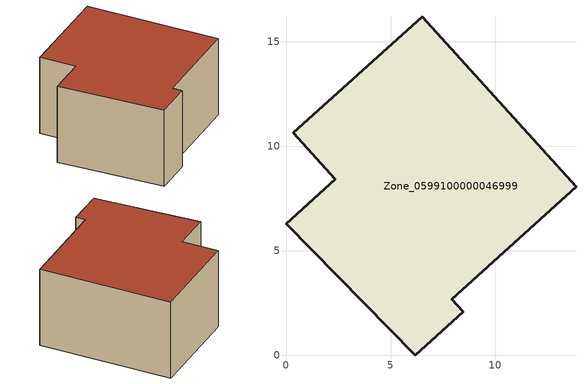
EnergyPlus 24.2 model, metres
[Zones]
Zone_0599100000046999
 floor ground (C_G): 7.93,2.7 8.47,2.09 6.17,0 0,6.29 2.36,8.42 0.35,10.64 6.5,16.2 13.86,8.06 z1.55
 wall outside (C_F): 8.47,2.09 7.93,2.7 13.86,8.06 6.5,16.2 0.35,10.64 2.36,8.42 0,6.29 6.17,0 8.47,2.09 z1.55:8.26
 roof outside (C_R): 7.93,2.7 13.86,8.06 6.5,16.2 0.35,10.64 2.36,8.42 0,6.29 6.17,0 8.47,2.09 z8.26
[BUILDING]
Pand.0599100000046999: North Axis=0; Terrain=City; Loads Convergence Tolerance Value=0.04; Temperature Convergence Tolerance Value=0.4; Solar Distribution=FullExterior; Maximum Number of Warmup Days=25; Minimum Number of Warmup Days=1
[Site:Location]
Rotterdam.The.Hague.AP_ZH_NLD Design_Conditions: Latitude=51.96; Longitude=4.45; Time Zone=1; Elevation=-4.5
[SITE:GROUNDTEMPERATURE:BUILDINGSURFACE]
18, 18, 18, 18, 18, 18, 18, 18, 18, 18, 18, 18
[MATERIAL] Thermal Absorptance=0.9; Solar Absorptance=0.7; Visible Absorptance=0.7
Name | Roughness | Thickness | Conductivity | Density | Specific Heat
G.D.1975-1991 | MediumSmooth | 0.15 | 0.288461 | 540 | 1210
F.D.1975-1991 | Rough | 0.3 | 0.230769 | 1920 | 840
R.D.1975-1991 | MediumRough | 0.2 | 0.153846 | 1500 | 1000
[CONSTRUCTION]
C_G: G.D.1975-1991
C_F: F.D.1975-1991
C_R: R.D.1975-1991
[ZONE]
Zone_0599100000046999: Type=1; Multiplier=1; Ceiling Height=Autocalculate; Volume=Autocalculate; Floor Area=autocalculate; Part of Total Floor Area=Yes
[ZONEINFILTRATION:DESIGNFLOWRATE]
Infil_Zone_0599100000046999: Zone or ZoneList or Space or SpaceList=Zone_0599100000046999; Schedule=AlwaysOn; Design Flow Rate Calculation Method=Flow/Area; Flow Rate per Floor Area=0.0042; Constant Term Coefficient=1; Temperature Term Coefficient=0; Velocity Term Coefficient=0; Velocity Squared Term Coefficient=0
[HVACTEMPLATE:ZONE:IDEALLOADSAIRSYSTEM]
Zone_0599100000046999: Maximum Heating Supply Air Temperature=50; Minimum Cooling Supply Air Temperature=13; Maximum Heating Supply Air Humidity Ratio=0.0156; Minimum Cooling Supply Air Humidity Ratio=0.0077; Heating Limit=NoLimit; Cooling Limit=NoLimit; Dehumidification Control Type=ConstantSensibleHeatRatio; Cooling Sensible Heat Ratio=0.7; Dehumidification Setpoint=60; Humidification Control Type=None; Humidification Setpoint=30; Outdoor Air Method=None; Outdoor Air Flow Rate per Person=0.00944; Outdoor Air Flow Rate per Zone Floor Area=0; Outdoor Air Flow Rate per Zone=0; Demand Controlled Ventilation Type=None; Outdoor Air Economizer Type=NoEconomizer; Heat Recovery Type=None; Sensible Heat Recovery Effectiveness=0.7; Latent Heat Recovery Effectiveness=0.65
[ZONECONTROL:THERMOSTAT]
ThermostatControl_Zone_0599100000046999: Zone or ZoneList=Zone_0599100000046999; Control Type Schedule=DualSetpointControlType; Control 1=Thermostat_Zone_0599100000046999; Temperature Difference Between Cutout And Setpoint=0
[THERMOSTATSETPOINT:DUALSETPOINT]
Thermostat_Zone_0599100000046999: Heating Setpoint Temperature Schedule=HeatingSetpoint_Zone_0599100000046999; Cooling Setpoint Temperature Schedule=CoolingSetpoint_Zone_0599100000046999
[SCHEDULE:COMPACT]
HeatingSetpoint_Zone_0599100000046999: Through: 12/31, For: AllDays, Until: 24:00, 21
CoolingSetpoint_Zone_0599100000046999: Through: 12/31, For: AllDays, Until: 24:00, 24
DualSetpointControlType: Through: 12/31, For: AllDays, Until: 24:00, 4
AlwaysOn: Through: 12/31, For: AllDays, Until: 24:00, 1
